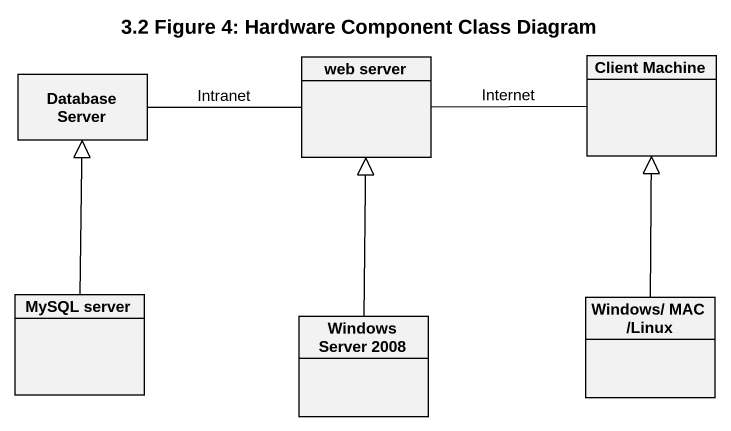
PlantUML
@startuml
title 3.2 Figure 4: Hardware Component Class Diagram
hide circle
hide empty members
class "Database Server" as Database_Server
class "web server" as web_server
class "Client Machine" as Client_Machine
class "MySQL server" as MySQL_server
class "Windows/ MAC /Linux" as Windows_MAC_Linux
class "Windows Server 2008" as Windows_Server_2008
Database_Server -right- web_server : Intranet
web_server -right- Client_Machine : Internet
MySQL_server -up-|> Database_Server
Windows_MAC_Linux -up-|> Client_Machine
Windows_Server_2008 -up-|> web_server
@enduml
